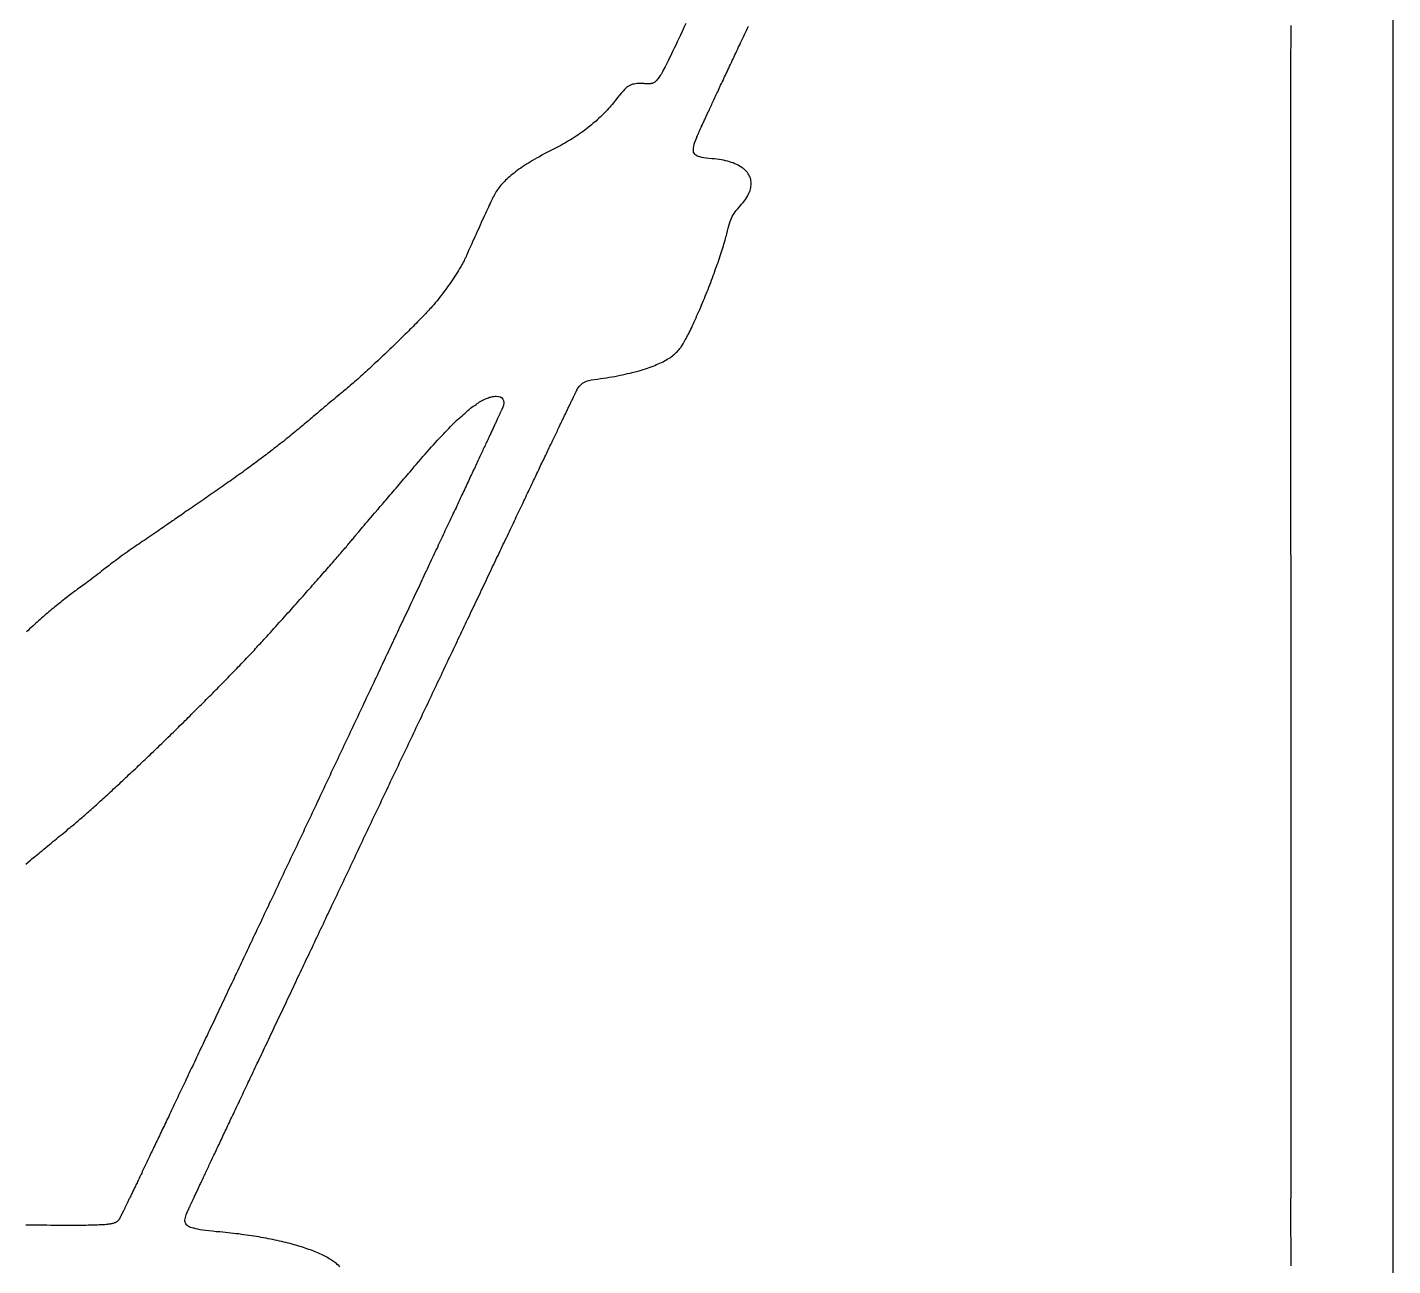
# Model space of a CAD drawing. Header units: millimetres. Extents: x 0 to 300, y 0 to 300.
# Drawn here: x 198.3 to 300, y 115.5 to 207.8 of the extents above; entities that cross this region are included whole.
import ezdxf

# ---------------------------------------------------------------- set-up
doc = ezdxf.new("R2010")
doc.units = ezdxf.units.MM
doc.layers.add('DIS_KONTUR', color=1, linetype='Continuous')
doc.layers.add('IC_DELIKLER', color=5, linetype='Continuous')

msp = doc.modelspace()

# ---------------------------------------------------------------- linework, layer by layer
at = {"layer": 'DIS_KONTUR'}
msp.add_lwpolyline([(0, 300), (300, 300), (300, 0), (0, 0)], close=True, dxfattribs=at)
at = {"layer": 'IC_DELIKLER'}
for points in [[(247.36, 208.06), (247.21, 207.76), (247.08, 207.47), (246.95, 207.2), (246.83, 206.93), (246.71, 206.69), (246.6, 206.45), (246.49, 206.23), (246.39, 206.02), (246.29, 205.81), (246.2, 205.63), (246.11, 205.45), (246.03, 205.28), (245.95, 205.12), (245.88, 204.97), (245.81, 204.83), (245.74, 204.7), (245.67, 204.58), (245.61, 204.47), (245.55, 204.37), (245.5, 204.27), (245.44, 204.19), (245.39, 204.11), (245.34, 204.03), (245.29, 203.97), (245.24, 203.91), (245.2, 203.85), (245.15, 203.8), (245.11, 203.76), (245.07, 203.72), (245.03, 203.69), (244.98, 203.66), (244.94, 203.64), (244.9, 203.62), (244.86, 203.6), (244.81, 203.59), (244.77, 203.58), (244.72, 203.57), (244.68, 203.57), (244.63, 203.56), (244.58, 203.56), (244.53, 203.56), (244.48, 203.56), (244.42, 203.57), (244.36, 203.57), (244.3, 203.57), (244.24, 203.58), (244.17, 203.58), (244.01, 203.58), (243.86, 203.58), (243.73, 203.58), (243.6, 203.57), (243.49, 203.55), (243.38, 203.53), (243.28, 203.5), (243.18, 203.45), (243.08, 203.4), (242.99, 203.33), (242.89, 203.24), (242.78, 203.14), (242.67, 203.02), (242.55, 202.89), (242.42, 202.73), (242.28, 202.56), (242.12, 202.36), (241.95, 202.14), (241.86, 202.03), (241.77, 201.93), (241.69, 201.82), (241.59, 201.72), (241.5, 201.61), (241.4, 201.51), (241.3, 201.41), (241.2, 201.3), (241.1, 201.2), (240.99, 201.1), (240.88, 201), (240.77, 200.9), (240.66, 200.79), (240.55, 200.7), (240.43, 200.6), (240.31, 200.5), (240.19, 200.4), (240.07, 200.31), (239.95, 200.21), (239.82, 200.12), (239.69, 200.02), (239.57, 199.93), (239.43, 199.84), (239.3, 199.75), (239.17, 199.66), (239.03, 199.57), (238.89, 199.48), (238.76, 199.4), (238.62, 199.31), (238.47, 199.23), (238.33, 199.14), (238.19, 199.06), (238.04, 198.98), (237.89, 198.9), (237.75, 198.83), (237.6, 198.75), (237.39, 198.65), (237.19, 198.54), (236.99, 198.44), (236.8, 198.34), (236.62, 198.24), (236.44, 198.14), (236.27, 198.05), (236.1, 197.95), (235.93, 197.85), (235.77, 197.76), (235.62, 197.66), (235.47, 197.57), (235.32, 197.48), (235.18, 197.38), (235.05, 197.29), (234.92, 197.2), (234.79, 197.11), (234.67, 197.02), (234.55, 196.92), (234.43, 196.83), (234.32, 196.74), (234.22, 196.65), (234.11, 196.56), (234.02, 196.47), (233.92, 196.38), (233.83, 196.29), (233.74, 196.2), (233.66, 196.11), (233.58, 196.01), (233.5, 195.92), (233.43, 195.83), (233.36, 195.74), (233.29, 195.64), (233.23, 195.55), (233.17, 195.45), (233.11, 195.36), (233.06, 195.26), (233.01, 195.16), (232.96, 195.06), (232.92, 194.98), (232.87, 194.88), (232.82, 194.77), (232.77, 194.65), (232.7, 194.52), (232.64, 194.38), (232.57, 194.24), (232.5, 194.08), (232.43, 193.92), (232.35, 193.75), (232.27, 193.58), (232.19, 193.41), (232.11, 193.23), (232.03, 193.05), (231.95, 192.87), (231.87, 192.69), (231.78, 192.51), (231.7, 192.33), (231.62, 192.16), (231.55, 191.99), (231.47, 191.82), (231.4, 191.66), (231.33, 191.5), (231.26, 191.35), (231.19, 191.21), (231.14, 191.07), (231.08, 190.95), (231.03, 190.84), (230.98, 190.73), (230.95, 190.64), (230.91, 190.57), (230.87, 190.48), (230.83, 190.38), (230.77, 190.28), (230.71, 190.17), (230.65, 190.05), (230.58, 189.93), (230.5, 189.8), (230.42, 189.67), (230.34, 189.53), (230.25, 189.39), (230.15, 189.25), (230.06, 189.11), (229.96, 188.96), (229.86, 188.81), (229.76, 188.66), (229.65, 188.51), (229.54, 188.37), (229.44, 188.22), (229.33, 188.07), (229.22, 187.93), (229.11, 187.78), (229, 187.64), (228.9, 187.51), (228.79, 187.38), (228.69, 187.25), (228.63, 187.18), (228.57, 187.11), (228.5, 187.04), (228.44, 186.96), (228.37, 186.88), (228.29, 186.8), (228.21, 186.71), (228.13, 186.63), (228.04, 186.53), (227.95, 186.44), (227.86, 186.34), (227.77, 186.24), (227.67, 186.14), (227.57, 186.04), (227.47, 185.93), (227.36, 185.83), (227.26, 185.72), (227.15, 185.61), (227.03, 185.49), (226.92, 185.38), (226.8, 185.26), (226.69, 185.15), (226.57, 185.03), (226.45, 184.91), (226.32, 184.79), (226.2, 184.67), (226.08, 184.55), (225.95, 184.42), (225.82, 184.3), (225.7, 184.18), (225.57, 184.05), (225.44, 183.93), (225.31, 183.8), (225.18, 183.68), (225.05, 183.56), (224.92, 183.43), (224.79, 183.31), (224.66, 183.19), (224.53, 183.06), (224.4, 182.94), (224.27, 182.82), (224.14, 182.7), (224.01, 182.58), (223.89, 182.47), (223.76, 182.35), (223.63, 182.24), (223.51, 182.12), (223.39, 182.01), (223.27, 181.9), (223.14, 181.79), (223.03, 181.69), (222.91, 181.58), (222.79, 181.48), (222.68, 181.38), (222.57, 181.28), (222.46, 181.19), (222.35, 181.09), (222.25, 181), (222.15, 180.92), (222.05, 180.83), (221.95, 180.75), (221.86, 180.67), (221.77, 180.6), (221.65, 180.5), (221.52, 180.4), (221.39, 180.29), (221.25, 180.18), (221.12, 180.06), (220.98, 179.95), (220.84, 179.83), (220.69, 179.71), (220.56, 179.59), (220.42, 179.48), (220.28, 179.37), (220.15, 179.26), (220.03, 179.15), (219.91, 179.05), (219.79, 178.95), (219.69, 178.86), (219.59, 178.78), (219.48, 178.68), (219.37, 178.59), (219.26, 178.5), (219.15, 178.4), (219.04, 178.31), (218.93, 178.22), (218.82, 178.13), (218.71, 178.04), (218.6, 177.94), (218.49, 177.85), (218.38, 177.76), (218.27, 177.67), (218.16, 177.58), (218.05, 177.49), (217.93, 177.4), (217.82, 177.3), (217.71, 177.21), (217.59, 177.12), (217.48, 177.03), (217.37, 176.94), (217.25, 176.85), (217.14, 176.76), (217.02, 176.67), (216.91, 176.58), (216.79, 176.49), (216.67, 176.4), (216.56, 176.31), (216.44, 176.22), (216.32, 176.12), (216.2, 176.03), (216.08, 175.94), (215.96, 175.85), (215.84, 175.76), (215.72, 175.67), (215.6, 175.58), (215.47, 175.48), (215.35, 175.39), (215.23, 175.3), (215.1, 175.21), (214.97, 175.12), (214.85, 175.02), (214.72, 174.93), (214.59, 174.84), (214.46, 174.74), (214.34, 174.65), (214.2, 174.55), (214.07, 174.46), (213.94, 174.37), (213.81, 174.27), (213.68, 174.17), (213.54, 174.08), (213.41, 173.98), (213.27, 173.89), (213.13, 173.79), (212.99, 173.69), (212.85, 173.6), (212.71, 173.5), (212.57, 173.4), (212.43, 173.3), (212.29, 173.2), (212.14, 173.1), (212, 173), (211.85, 172.9), (211.72, 172.81), (211.58, 172.71), (211.44, 172.62), (211.29, 172.52), (211.15, 172.42), (211, 172.32), (210.86, 172.22), (210.71, 172.12), (210.57, 172.02), (210.42, 171.92), (210.28, 171.82), (210.14, 171.73), (210.01, 171.63), (209.88, 171.54), (209.75, 171.45), (209.63, 171.37), (209.51, 171.29), (209.4, 171.21), (209.29, 171.14), (209.2, 171.07), (209.11, 171.01), (209.01, 170.94), (208.91, 170.87), (208.8, 170.79), (208.68, 170.71), (208.55, 170.62), (208.42, 170.53), (208.29, 170.44), (208.15, 170.34), (208.01, 170.25), (207.86, 170.15), (207.72, 170.05), (207.57, 169.95), (207.43, 169.85), (207.28, 169.75), (207.14, 169.66), (207, 169.56), (206.86, 169.47), (206.73, 169.38), (206.6, 169.29), (206.46, 169.2), (206.32, 169.1), (206.18, 169), (206.04, 168.9), (205.89, 168.8), (205.74, 168.69), (205.59, 168.59), (205.44, 168.48), (205.3, 168.38), (205.15, 168.27), (205.01, 168.17), (204.88, 168.07), (204.75, 167.97), (204.62, 167.88), (204.5, 167.79), (204.39, 167.7), (204.29, 167.62), (204.2, 167.55), (204.08, 167.46), (203.96, 167.36), (203.83, 167.26), (203.69, 167.15), (203.55, 167.04), (203.41, 166.93), (203.26, 166.82), (203.12, 166.72), (202.98, 166.61), (202.84, 166.51), (202.71, 166.41), (202.58, 166.31), (202.46, 166.23), (202.35, 166.15), (202.25, 166.07), (202.14, 166), (202.04, 165.92), (201.93, 165.84), (201.83, 165.77), (201.72, 165.69), (201.62, 165.61), (201.51, 165.53), (201.41, 165.45), (201.3, 165.37), (201.2, 165.29), (201.09, 165.21), (200.98, 165.12), (200.88, 165.04), (200.77, 164.95), (200.66, 164.87), (200.56, 164.78), (200.45, 164.69), (200.34, 164.61), (200.24, 164.52), (200.13, 164.43), (200.02, 164.34), (199.91, 164.25), (199.8, 164.15), (199.69, 164.06), (199.58, 163.97), (199.48, 163.87), (199.36, 163.77), (199.25, 163.68), (199.14, 163.58), (199.03, 163.48), (198.92, 163.38), (198.81, 163.28), (198.7, 163.18), (198.58, 163.07), (198.47, 162.97), (198.36, 162.86), (198.24, 162.76)], [(221.58, 115.47), (221.49, 115.56), (221.39, 115.64), (221.33, 115.7), (221.26, 115.75), (221.18, 115.81), (221.11, 115.86), (221.03, 115.91), (220.95, 115.97), (220.87, 116.02), (220.78, 116.07), (220.69, 116.13), (220.6, 116.18), (220.5, 116.23), (220.4, 116.28), (220.3, 116.33), (220.2, 116.38), (220.09, 116.43), (219.98, 116.48), (219.87, 116.53), (219.75, 116.58), (219.63, 116.62), (219.51, 116.67), (219.39, 116.72), (219.26, 116.76), (219.13, 116.81), (219, 116.85), (218.87, 116.9), (218.73, 116.94), (218.6, 116.98), (218.46, 117.03), (218.31, 117.07), (218.17, 117.11), (218.02, 117.15), (217.87, 117.19), (217.72, 117.23), (217.56, 117.27), (217.41, 117.31), (217.25, 117.35), (217.09, 117.38), (216.92, 117.42), (216.76, 117.46), (216.59, 117.49), (216.42, 117.52), (216.25, 117.56), (216.08, 117.59), (215.9, 117.62), (215.72, 117.65), (215.54, 117.69), (215.36, 117.72), (215.18, 117.75), (215, 117.77), (214.81, 117.8), (214.62, 117.83), (214.43, 117.85), (214.24, 117.88), (214.05, 117.91), (213.85, 117.93), (213.65, 117.95), (213.46, 117.97), (213.26, 118), (213.06, 118.02), (212.85, 118.04), (212.65, 118.06), (212.36, 118.08), (212.08, 118.11), (211.83, 118.14), (211.6, 118.17), (211.38, 118.19), (211.18, 118.22), (211.01, 118.26), (210.85, 118.29), (210.7, 118.33), (210.57, 118.36), (210.46, 118.4), (210.36, 118.45), (210.28, 118.5), (210.21, 118.55), (210.15, 118.6), (210.11, 118.66), (210.07, 118.73), (210.05, 118.8), (210.04, 118.87), (210.04, 118.95), (210.05, 119.04), (210.07, 119.13), (210.1, 119.23), (210.14, 119.34), (210.18, 119.46), (210.18, 119.46), (210.18, 119.47), (210.19, 119.48), (210.19, 119.49), (210.2, 119.5), (210.21, 119.52), (210.21, 119.54), (210.22, 119.55), (210.23, 119.57), (210.24, 119.6), (210.25, 119.62), (210.26, 119.64), (210.27, 119.67), (210.29, 119.7), (210.3, 119.73), (210.32, 119.76), (210.33, 119.79), (210.35, 119.83), (210.36, 119.87), (210.38, 119.9), (210.4, 119.94), (210.42, 119.98), (210.44, 120.03), (210.46, 120.07), (210.48, 120.12), (210.5, 120.17), (210.53, 120.21), (210.55, 120.27), (210.57, 120.32), (210.6, 120.37), (210.62, 120.43), (210.65, 120.48), (210.68, 120.54), (210.71, 120.6), (210.74, 120.66), (210.76, 120.72), (210.79, 120.79), (210.83, 120.85), (210.86, 120.92), (210.89, 120.99), (210.92, 121.06), (210.95, 121.13), (210.99, 121.2), (211.02, 121.28), (211.06, 121.35), (211.1, 121.43), (211.13, 121.51), (211.17, 121.59), (211.21, 121.67), (211.25, 121.75), (211.29, 121.84), (211.33, 121.92), (211.37, 122.01), (211.41, 122.1), (211.45, 122.18), (211.49, 122.28), (211.54, 122.37), (211.58, 122.46), (211.62, 122.55), (211.67, 122.65), (211.71, 122.75), (211.76, 122.85), (211.81, 122.95), (211.85, 123.05), (211.9, 123.15), (211.95, 123.25), (212, 123.36), (212.05, 123.46), (212.1, 123.57), (212.15, 123.68), (212.2, 123.79), (212.26, 123.9), (212.31, 124.01), (212.36, 124.12), (212.42, 124.24), (212.47, 124.35), (212.52, 124.47), (212.58, 124.58), (212.64, 124.7), (212.69, 124.82), (212.75, 124.94), (212.81, 125.07), (212.87, 125.19), (212.92, 125.31), (212.98, 125.44), (213.04, 125.57), (213.1, 125.69), (213.16, 125.82), (213.22, 125.95), (213.29, 126.08), (213.35, 126.22), (213.41, 126.35), (213.47, 126.48), (213.54, 126.62), (213.6, 126.75), (213.67, 126.89), (213.73, 127.03), (213.8, 127.17), (213.86, 127.31), (213.93, 127.45), (214, 127.59), (214.07, 127.73), (214.13, 127.88), (214.2, 128.02), (214.27, 128.17), (214.34, 128.31), (214.41, 128.46), (214.48, 128.61), (214.55, 128.76), (214.62, 128.91), (214.69, 129.06), (214.76, 129.21), (214.84, 129.37), (214.91, 129.52), (214.98, 129.67), (215.06, 129.83), (215.13, 129.99), (215.2, 130.14), (215.28, 130.3), (215.35, 130.46), (215.43, 130.62), (215.51, 130.78), (215.58, 130.94), (215.66, 131.1), (215.74, 131.27), (215.81, 131.43), (215.89, 131.6), (215.97, 131.76), (216.05, 131.93), (216.13, 132.09), (216.21, 132.26), (216.28, 132.43), (216.36, 132.6), (216.44, 132.77), (216.53, 132.94), (216.61, 133.11), (216.69, 133.28), (216.77, 133.45), (216.85, 133.63), (216.93, 133.8), (217.02, 133.97), (217.1, 134.15), (217.18, 134.32), (217.27, 134.5), (217.35, 134.68), (217.43, 134.86), (217.52, 135.03), (217.6, 135.21), (217.69, 135.39), (217.77, 135.57), (217.86, 135.75), (217.94, 135.93), (218.03, 136.12), (218.12, 136.3), (218.2, 136.48), (218.29, 136.66), (218.38, 136.85), (218.46, 137.03), (218.55, 137.22), (218.64, 137.4), (218.73, 137.59), (218.81, 137.77), (218.9, 137.96), (218.99, 138.15), (219.08, 138.34), (219.17, 138.53), (219.26, 138.71), (219.35, 138.9), (219.44, 139.09), (219.53, 139.28), (219.62, 139.47), (219.71, 139.67), (219.8, 139.86), (219.89, 140.05), (219.98, 140.24), (220.07, 140.43), (220.16, 140.63), (220.26, 140.82), (220.35, 141.01), (220.44, 141.21), (220.53, 141.4), (220.62, 141.6), (220.72, 141.79), (220.81, 141.99), (220.9, 142.18), (220.99, 142.38), (221.09, 142.58), (221.18, 142.77), (221.27, 142.97), (221.37, 143.17), (221.46, 143.36), (221.55, 143.56), (221.65, 143.76), (221.74, 143.96), (221.84, 144.16), (221.93, 144.36), (222.03, 144.55), (222.12, 144.75), (222.21, 144.95), (222.31, 145.15), (222.4, 145.35), (222.5, 145.55), (222.59, 145.75), (222.69, 145.95), (222.78, 146.15), (222.88, 146.35), (222.97, 146.55), (223.07, 146.76), (223.16, 146.96), (223.26, 147.16), (223.35, 147.36), (223.45, 147.56), (223.55, 147.76), (223.64, 147.96), (223.74, 148.17), (223.83, 148.37), (223.93, 148.57), (224.02, 148.77), (224.12, 148.97), (224.21, 149.18), (224.31, 149.38), (224.41, 149.58), (224.5, 149.78), (224.6, 149.98), (224.69, 150.19), (224.79, 150.39), (224.89, 150.59), (224.98, 150.79), (225.08, 150.99), (225.17, 151.2), (225.27, 151.4), (225.36, 151.6), (225.46, 151.8), (225.56, 152), (225.65, 152.21), (225.75, 152.41), (225.84, 152.61), (225.94, 152.81), (226.03, 153.01), (226.13, 153.21), (226.22, 153.41), (226.32, 153.62), (226.42, 153.82), (226.51, 154.02), (226.61, 154.22), (226.7, 154.42), (226.8, 154.62), (226.89, 154.82), (226.99, 155.02), (227.08, 155.22), (227.18, 155.42), (227.27, 155.62), (227.36, 155.82), (227.46, 156.02), (227.55, 156.22), (227.65, 156.41), (227.74, 156.61), (227.84, 156.81), (227.93, 157.01), (228.02, 157.21), (228.12, 157.4), (228.21, 157.6), (228.3, 157.8), (228.4, 157.99), (228.49, 158.19), (228.58, 158.38), (228.67, 158.58), (228.77, 158.78), (228.86, 158.97), (228.95, 159.16), (229.04, 159.36), (229.14, 159.55), (229.23, 159.75), (229.32, 159.94), (229.41, 160.13), (229.5, 160.32), (229.59, 160.52), (229.68, 160.71), (229.77, 160.9), (229.87, 161.09), (229.96, 161.28), (230.05, 161.47), (230.14, 161.66), (230.23, 161.85), (230.31, 162.03), (230.4, 162.22), (230.49, 162.41), (230.58, 162.6), (230.67, 162.78), (230.76, 162.97), (230.85, 163.15), (230.93, 163.34), (231.02, 163.52), (231.11, 163.71), (231.2, 163.89), (231.28, 164.07), (231.37, 164.26), (231.46, 164.44), (231.54, 164.62), (231.63, 164.8), (231.71, 164.98), (231.8, 165.16), (231.88, 165.34), (231.97, 165.52), (232.05, 165.69), (232.14, 165.87), (232.22, 166.05), (232.3, 166.22), (232.39, 166.4), (232.47, 166.57), (232.55, 166.75), (232.63, 166.92), (232.72, 167.09), (232.8, 167.26), (232.88, 167.43), (232.96, 167.61), (233.04, 167.77), (233.12, 167.94), (233.2, 168.11), (233.28, 168.28), (233.36, 168.45), (233.44, 168.61), (233.52, 168.78), (233.6, 168.94), (233.67, 169.11), (233.75, 169.27), (233.83, 169.43), (233.9, 169.59), (233.98, 169.75), (234.06, 169.91), (234.13, 170.07), (234.21, 170.23), (234.28, 170.39), (234.36, 170.54), (234.43, 170.7), (234.5, 170.85), (234.58, 171.01), (234.65, 171.16), (234.72, 171.31), (234.79, 171.46), (234.87, 171.61), (234.94, 171.76), (235.01, 171.91), (235.08, 172.06), (235.15, 172.21), (235.22, 172.35), (235.29, 172.5), (235.35, 172.64), (235.42, 172.78), (235.49, 172.92), (235.56, 173.07), (235.62, 173.21), (235.69, 173.34), (235.75, 173.48), (235.82, 173.62), (235.88, 173.76), (235.95, 173.89), (236.01, 174.02), (236.08, 174.16), (236.14, 174.29), (236.2, 174.42), (236.26, 174.55), (236.32, 174.68), (236.39, 174.81), (236.45, 174.93), (236.51, 175.06), (236.56, 175.18), (236.62, 175.31), (236.68, 175.43), (236.74, 175.55), (236.8, 175.67), (236.85, 175.79), (236.91, 175.91), (236.96, 176.02), (237.02, 176.14), (237.07, 176.25), (237.13, 176.36), (237.18, 176.48), (237.23, 176.59), (237.29, 176.7), (237.34, 176.8), (237.39, 176.91), (237.44, 177.02), (237.49, 177.12), (237.54, 177.23), (237.59, 177.33), (237.64, 177.43), (237.68, 177.53), (237.73, 177.63), (237.78, 177.72), (237.82, 177.82), (237.87, 177.91), (237.91, 178.01), (237.96, 178.1), (238, 178.19), (238.04, 178.28), (238.08, 178.37), (238.12, 178.45), (238.17, 178.54), (238.21, 178.62), (238.24, 178.7), (238.28, 178.79), (238.32, 178.86), (238.36, 178.94), (238.4, 179.02), (238.43, 179.1), (238.47, 179.17), (238.5, 179.24), (238.54, 179.31), (238.57, 179.38), (238.6, 179.45), (238.64, 179.52), (238.67, 179.59), (238.7, 179.65), (238.73, 179.71), (238.76, 179.77), (238.79, 179.83), (238.81, 179.89), (238.84, 179.95), (238.87, 180), (238.89, 180.06), (238.92, 180.11), (238.94, 180.16), (238.97, 180.21), (238.99, 180.26), (239.01, 180.3), (239.03, 180.35), (239.05, 180.39), (239.07, 180.43), (239.09, 180.47), (239.11, 180.51), (239.13, 180.54), (239.15, 180.58), (239.16, 180.61), (239.18, 180.64), (239.19, 180.67), (239.21, 180.7), (239.22, 180.73), (239.23, 180.75), (239.24, 180.78), (239.25, 180.8), (239.26, 180.82), (239.27, 180.84), (239.28, 180.85), (239.29, 180.87), (239.3, 180.88), (239.3, 180.89), (239.31, 180.9), (239.31, 180.91), (239.32, 180.92), (239.32, 180.92), (239.32, 180.93), (239.42, 181.05), (239.53, 181.16), (239.66, 181.26), (239.8, 181.34), (239.96, 181.41), (240.13, 181.47), (240.33, 181.51), (240.55, 181.55), (240.78, 181.58), (241, 181.61), (241.22, 181.64), (241.43, 181.68), (241.64, 181.71), (241.85, 181.75), (242.05, 181.78), (242.25, 181.82), (242.45, 181.86), (242.64, 181.9), (242.83, 181.94), (243.01, 181.98), (243.19, 182.02), (243.36, 182.06), (243.54, 182.11), (243.7, 182.15), (243.87, 182.2), (244.03, 182.24), (244.18, 182.29), (244.34, 182.34), (244.49, 182.39), (244.63, 182.44), (244.77, 182.49), (244.91, 182.54), (245.04, 182.59), (245.17, 182.65), (245.3, 182.7), (245.42, 182.76), (245.54, 182.82), (245.65, 182.87), (245.76, 182.93), (245.87, 182.99), (245.97, 183.05), (246.07, 183.11), (246.17, 183.17), (246.26, 183.24), (246.35, 183.3), (246.43, 183.37), (246.51, 183.43), (246.59, 183.5), (246.66, 183.57), (246.73, 183.64), (246.79, 183.71), (246.86, 183.78), (246.91, 183.85), (246.97, 183.92), (247.01, 183.99), (247.06, 184.06), (247.11, 184.13), (247.16, 184.21), (247.21, 184.3), (247.26, 184.39), (247.31, 184.49), (247.37, 184.59), (247.43, 184.7), (247.48, 184.81), (247.54, 184.93), (247.6, 185.05), (247.66, 185.17), (247.73, 185.3), (247.79, 185.43), (247.85, 185.57), (247.92, 185.71), (247.98, 185.85), (248.05, 186), (248.12, 186.14), (248.18, 186.3), (248.25, 186.45), (248.32, 186.61), (248.39, 186.76), (248.46, 186.92), (248.52, 187.09), (248.59, 187.25), (248.66, 187.42), (248.73, 187.58), (248.8, 187.75), (248.87, 187.92), (248.93, 188.09), (249, 188.26), (249.07, 188.43), (249.13, 188.6), (249.2, 188.77), (249.26, 188.94), (249.33, 189.11), (249.39, 189.28), (249.45, 189.45), (249.51, 189.61), (249.57, 189.78), (249.63, 189.95), (249.69, 190.11), (249.75, 190.27), (249.8, 190.43), (249.86, 190.59), (249.91, 190.75), (249.96, 190.9), (250.01, 191.05), (250.06, 191.2), (250.1, 191.35), (250.15, 191.49), (250.19, 191.63), (250.23, 191.77), (250.27, 191.91), (250.3, 192.03), (250.34, 192.16), (250.37, 192.28), (250.4, 192.4), (250.45, 192.62), (250.5, 192.82), (250.55, 193), (250.6, 193.16), (250.65, 193.31), (250.7, 193.44), (250.76, 193.57), (250.81, 193.69), (250.88, 193.8), (250.94, 193.91), (251.02, 194.02), (251.11, 194.13), (251.2, 194.24), (251.31, 194.37), (251.43, 194.5), (251.53, 194.62), (251.63, 194.73), (251.72, 194.85), (251.8, 194.96), (251.87, 195.08), (251.94, 195.19), (252, 195.3), (252.05, 195.41), (252.09, 195.52), (252.13, 195.63), (252.16, 195.73), (252.19, 195.84), (252.2, 195.94), (252.21, 196.04), (252.22, 196.14), (252.21, 196.24), (252.2, 196.33), (252.18, 196.43), (252.16, 196.52), (252.13, 196.61), (252.09, 196.7), (252.04, 196.78), (251.99, 196.87), (251.94, 196.95), (251.87, 197.03), (251.8, 197.1), (251.72, 197.18), (251.64, 197.25), (251.55, 197.32), (251.45, 197.38), (251.35, 197.44), (251.24, 197.5), (251.13, 197.56), (251.01, 197.61), (250.88, 197.67), (250.75, 197.71), (250.61, 197.76), (250.47, 197.8), (250.31, 197.84), (250.16, 197.87), (250, 197.9), (249.83, 197.93), (249.65, 197.95), (249.47, 197.98), (249.29, 197.99), (249.07, 198.01), (248.87, 198.03), (248.69, 198.06), (248.53, 198.09), (248.39, 198.12), (248.27, 198.16), (248.17, 198.21), (248.09, 198.26), (248.02, 198.32), (247.97, 198.4), (247.93, 198.48), (247.92, 198.57), (247.91, 198.67), (247.92, 198.79), (247.94, 198.92), (247.98, 199.06), (248.03, 199.22), (248.09, 199.39), (248.16, 199.58), (248.17, 199.6), (248.18, 199.62), (248.18, 199.64), (248.19, 199.66), (248.21, 199.69), (248.22, 199.72), (248.23, 199.75), (248.25, 199.78), (248.26, 199.82), (248.28, 199.85), (248.29, 199.89), (248.31, 199.93), (248.33, 199.98), (248.35, 200.02), (248.37, 200.07), (248.4, 200.12), (248.42, 200.17), (248.45, 200.23), (248.47, 200.28), (248.5, 200.34), (248.53, 200.4), (248.55, 200.47), (248.58, 200.53), (248.61, 200.6), (248.65, 200.67), (248.68, 200.74), (248.71, 200.81), (248.75, 200.88), (248.78, 200.96), (248.82, 201.04), (248.86, 201.12), (248.89, 201.2), (248.93, 201.28), (248.97, 201.37), (249.01, 201.46), (249.05, 201.55), (249.1, 201.64), (249.14, 201.73), (249.18, 201.83), (249.23, 201.92), (249.28, 202.02), (249.32, 202.12), (249.37, 202.22), (249.42, 202.33), (249.47, 202.43), (249.52, 202.54), (249.57, 202.65), (249.62, 202.76), (249.67, 202.87), (249.72, 202.98), (249.78, 203.1), (249.83, 203.22), (249.89, 203.34), (249.94, 203.46), (250, 203.58), (250.06, 203.7), (250.12, 203.82), (250.18, 203.95), (250.24, 204.08), (250.3, 204.21), (250.36, 204.34), (250.42, 204.47), (250.48, 204.6), (250.55, 204.74), (250.61, 204.87), (250.67, 205.01), (250.74, 205.15), (250.81, 205.29), (250.87, 205.43), (250.94, 205.57), (251.01, 205.72), (251.08, 205.86), (251.14, 206.01), (251.21, 206.16), (251.28, 206.31), (251.36, 206.46), (251.43, 206.61), (251.5, 206.76), (251.57, 206.92), (251.64, 207.07), (251.72, 207.23), (251.79, 207.38), (251.87, 207.54), (251.94, 207.7), (252.02, 207.86)], [(292.41, 207.91), (292.41, 207.74), (292.41, 207.58), (292.41, 207.42), (292.41, 207.25), (292.41, 207.09), (292.41, 206.93), (292.41, 206.76), (292.41, 206.6), (292.41, 206.44), (292.41, 206.27), (292.4, 206.11), (292.4, 205.94), (292.4, 205.78), (292.4, 205.61), (292.4, 205.45), (292.4, 205.28), (292.4, 205.12), (292.4, 204.95), (292.4, 204.79), (292.4, 204.63), (292.4, 204.46), (292.4, 204.3), (292.4, 204.13), (292.4, 203.97), (292.4, 203.81), (292.4, 203.64), (292.4, 203.48), (292.4, 203.32), (292.4, 203.15), (292.4, 202.99), (292.4, 202.83), (292.4, 202.67), (292.4, 202.5), (292.39, 202.34), (292.39, 202.18), (292.39, 202.02), (292.39, 201.86), (292.39, 201.7), (292.39, 201.54), (292.39, 201.38), (292.39, 201.22), (292.39, 201.07), (292.39, 200.91), (292.39, 200.75), (292.39, 200.6), (292.39, 200.44), (292.39, 200.29), (292.39, 200.13), (292.39, 199.98), (292.39, 199.83), (292.39, 199.67), (292.39, 199.52), (292.39, 199.37), (292.39, 199.22), (292.39, 199.07), (292.39, 198.92), (292.39, 198.77), (292.39, 198.63), (292.39, 198.48), (292.39, 198.34), (292.39, 198.19), (292.39, 198.05), (292.39, 197.9), (292.39, 197.76), (292.39, 197.62), (292.39, 197.48), (292.39, 197.34), (292.39, 197.2), (292.39, 197.07), (292.39, 196.93), (292.39, 196.8), (292.39, 196.66), (292.39, 196.53), (292.39, 196.4), (292.39, 196.15), (292.39, 195.91), (292.39, 195.66), (292.39, 195.41), (292.39, 195.17), (292.39, 194.92), (292.39, 194.67), (292.39, 194.43), (292.39, 194.18), (292.39, 193.94), (292.39, 193.69), (292.39, 193.45), (292.39, 193.2), (292.39, 192.96), (292.39, 192.72), (292.39, 192.47), (292.39, 192.23), (292.39, 191.98), (292.39, 191.74), (292.39, 191.5), (292.39, 191.26), (292.39, 191.01), (292.39, 190.77), (292.39, 190.53), (292.39, 190.29), (292.39, 190.05), (292.39, 189.81), (292.39, 189.56), (292.39, 189.32), (292.39, 189.08), (292.39, 188.84), (292.39, 188.6), (292.39, 188.36), (292.39, 188.12), (292.39, 187.89), (292.39, 187.65), (292.4, 187.41), (292.4, 187.17), (292.4, 186.93), (292.4, 186.69), (292.4, 186.46), (292.4, 186.22), (292.4, 185.98), (292.4, 185.74), (292.4, 185.51), (292.4, 185.27), (292.4, 185.04), (292.4, 184.8), (292.4, 184.56), (292.4, 184.33), (292.4, 184.09), (292.4, 183.86), (292.4, 183.62), (292.4, 183.39), (292.4, 183.16), (292.4, 182.92), (292.4, 182.69), (292.4, 182.46), (292.4, 182.22), (292.4, 181.99), (292.4, 181.76), (292.4, 181.53), (292.4, 181.3), (292.4, 181.06), (292.4, 180.83), (292.4, 180.6), (292.4, 180.37), (292.4, 180.14), (292.4, 179.91), (292.4, 179.68), (292.4, 179.45), (292.4, 179.22), (292.4, 178.99), (292.4, 178.77), (292.4, 178.54), (292.4, 178.31), (292.4, 178.08), (292.4, 177.85), (292.4, 177.63), (292.4, 177.4), (292.4, 177.17), (292.4, 176.95), (292.4, 176.72), (292.4, 176.5), (292.4, 176.27), (292.4, 176.05), (292.4, 175.82), (292.4, 175.6), (292.4, 175.37), (292.4, 175.15), (292.4, 174.93), (292.4, 174.7), (292.4, 174.48), (292.4, 174.26), (292.4, 174.04), (292.4, 173.81), (292.4, 173.59), (292.4, 173.37), (292.4, 173.15), (292.4, 172.93), (292.4, 172.71), (292.4, 172.49), (292.4, 172.27), (292.4, 172.05), (292.4, 171.83), (292.4, 171.61), (292.4, 171.39), (292.4, 171.18), (292.4, 170.96), (292.4, 170.74), (292.4, 170.52), (292.4, 170.31), (292.4, 170.09), (292.4, 169.87), (292.4, 169.66), (292.4, 169.44), (292.4, 169.23), (292.4, 169.01), (292.4, 168.8), (292.4, 168.58), (292.41, 168.37), (292.41, 168.16), (292.41, 167.94), (292.41, 167.73), (292.41, 167.52), (292.41, 167.31), (292.41, 167.1), (292.41, 166.88), (292.41, 166.67), (292.41, 166.46), (292.41, 166.25), (292.41, 166.04), (292.41, 165.83), (292.41, 165.62), (292.41, 165.41), (292.41, 165.21), (292.41, 165), (292.41, 164.79), (292.41, 164.58), (292.41, 164.37), (292.41, 164.17), (292.41, 163.96), (292.41, 163.75), (292.41, 163.55), (292.41, 163.34), (292.41, 163.14), (292.41, 162.93), (292.41, 162.73), (292.41, 162.53), (292.41, 162.32), (292.41, 162.12), (292.41, 161.92), (292.41, 161.71), (292.41, 161.51), (292.41, 161.31), (292.41, 161.11), (292.41, 160.91), (292.41, 160.71), (292.41, 160.51), (292.41, 160.31), (292.41, 160.11), (292.41, 159.91), (292.41, 159.71), (292.41, 159.51), (292.41, 159.31), (292.41, 159.12), (292.41, 158.92), (292.41, 158.72), (292.41, 158.52), (292.41, 158.33), (292.41, 158.13), (292.41, 157.94), (292.41, 157.74), (292.41, 157.55), (292.41, 157.35), (292.41, 157.16), (292.41, 156.97), (292.41, 156.77), (292.41, 156.58), (292.41, 156.39), (292.41, 156.2), (292.41, 156.01), (292.41, 155.82), (292.41, 155.62), (292.41, 155.43), (292.41, 155.24), (292.41, 155.06), (292.41, 154.87), (292.41, 154.68), (292.41, 154.49), (292.41, 154.3), (292.41, 154.11), (292.41, 153.93), (292.41, 153.74), (292.41, 153.55), (292.41, 153.37), (292.41, 153.18), (292.41, 153), (292.41, 152.81), (292.41, 152.63), (292.41, 152.45), (292.41, 152.26), (292.41, 152.08), (292.41, 151.9), (292.41, 151.72), (292.41, 151.53), (292.41, 151.35), (292.41, 151.17), (292.41, 150.99), (292.41, 150.81), (292.41, 150.63), (292.41, 150.45), (292.41, 150.28), (292.41, 150.1), (292.41, 149.92), (292.41, 149.74), (292.41, 149.56), (292.41, 149.39), (292.41, 149.21), (292.41, 149.04), (292.41, 148.86), (292.41, 148.69), (292.41, 148.51), (292.41, 148.34), (292.41, 148.17), (292.41, 147.99), (292.41, 147.82), (292.41, 147.65), (292.41, 147.48), (292.41, 147.3), (292.41, 147.13), (292.41, 146.96), (292.41, 146.79), (292.41, 146.62), (292.41, 146.46), (292.41, 146.29), (292.41, 146.12), (292.41, 145.95), (292.41, 145.78), (292.41, 145.62), (292.41, 145.45), (292.41, 145.29), (292.41, 145.12), (292.41, 144.95), (292.41, 144.79), (292.41, 144.63), (292.41, 144.46), (292.41, 144.3), (292.41, 144.14), (292.41, 143.97), (292.41, 143.81), (292.41, 143.65), (292.41, 143.49), (292.41, 143.33), (292.41, 143.17), (292.41, 143.01), (292.41, 142.85), (292.41, 142.69), (292.41, 142.54), (292.41, 142.38), (292.41, 142.22), (292.41, 142.07), (292.41, 141.91), (292.41, 141.75), (292.41, 141.6), (292.41, 141.44), (292.41, 141.29), (292.41, 141.14), (292.41, 140.98), (292.41, 140.83), (292.41, 140.68), (292.41, 140.53), (292.41, 140.38), (292.41, 140.22), (292.41, 140.07), (292.41, 139.92), (292.41, 139.78), (292.41, 139.63), (292.41, 139.48), (292.41, 139.33), (292.41, 139.18), (292.41, 139.04), (292.41, 138.89), (292.41, 138.74), (292.41, 138.6), (292.41, 138.45), (292.41, 138.31), (292.41, 138.17), (292.41, 138.02), (292.41, 137.88), (292.41, 137.74), (292.41, 137.6), (292.41, 137.45), (292.41, 137.31), (292.41, 137.17), (292.41, 137.03), (292.41, 136.89), (292.41, 136.75), (292.41, 136.62), (292.41, 136.48), (292.41, 136.34), (292.41, 136.2), (292.41, 136.07), (292.41, 135.93), (292.41, 135.8), (292.41, 135.66), (292.41, 135.53), (292.41, 135.39), (292.41, 135.26), (292.41, 135.13), (292.41, 135), (292.41, 134.87), (292.41, 134.73), (292.41, 134.6), (292.41, 134.47), (292.41, 134.34), (292.41, 134.22), (292.41, 134.09), (292.41, 133.96), (292.41, 133.83), (292.41, 133.7), (292.41, 133.58), (292.41, 133.45), (292.41, 133.33), (292.41, 133.2), (292.41, 133.08), (292.41, 132.96), (292.41, 132.83), (292.41, 132.71), (292.41, 132.59), (292.41, 132.47), (292.41, 132.35), (292.41, 132.22), (292.41, 132.11), (292.41, 131.99), (292.41, 131.87), (292.41, 131.75), (292.41, 131.63), (292.41, 131.51), (292.41, 131.4), (292.41, 131.28), (292.41, 131.17), (292.41, 131.05), (292.41, 130.94), (292.41, 130.82), (292.41, 130.71), (292.41, 130.6), (292.41, 130.49), (292.41, 130.37), (292.41, 130.26), (292.41, 130.15), (292.41, 130.04), (292.41, 129.93), (292.41, 129.82), (292.41, 129.72), (292.41, 129.61), (292.41, 129.5), (292.41, 129.4), (292.41, 129.29), (292.41, 129.18), (292.41, 129.08), (292.41, 128.98), (292.41, 128.87), (292.41, 128.77), (292.41, 128.67), (292.41, 128.56), (292.41, 128.46), (292.41, 128.36), (292.41, 128.26), (292.41, 128.16), (292.41, 128.06), (292.41, 127.97), (292.41, 127.87), (292.41, 127.77), (292.41, 127.67), (292.41, 127.58), (292.41, 127.48), (292.41, 127.39), (292.41, 127.29), (292.41, 127.2), (292.41, 127.11), (292.41, 127.01), (292.41, 126.92), (292.41, 126.83), (292.41, 126.74), (292.41, 126.65), (292.41, 126.56), (292.41, 126.47), (292.41, 126.38), (292.41, 126.29), (292.41, 126.21), (292.41, 126.12), (292.41, 126.03), (292.41, 125.95), (292.41, 125.86), (292.41, 125.78), (292.41, 125.7), (292.41, 125.61), (292.41, 125.53), (292.41, 125.45), (292.41, 125.37), (292.41, 125.29), (292.41, 125.21), (292.41, 125.13), (292.41, 125.05), (292.41, 124.97), (292.41, 124.89), (292.41, 124.82), (292.41, 124.74), (292.41, 124.67), (292.41, 124.59), (292.41, 124.52), (292.41, 124.44), (292.41, 124.37), (292.41, 124.3), (292.41, 124.23), (292.41, 124.15), (292.41, 124.08), (292.41, 124.01), (292.41, 123.94), (292.41, 123.88), (292.41, 123.81), (292.41, 123.74), (292.41, 123.67), (292.41, 123.61), (292.41, 123.54), (292.41, 123.48), (292.41, 123.41), (292.41, 123.35), (292.41, 123.29), (292.41, 123.22), (292.41, 123.16), (292.41, 123.1), (292.41, 123.04), (292.41, 122.98), (292.41, 122.92), (292.41, 122.86), (292.41, 122.8), (292.41, 122.75), (292.41, 122.69), (292.41, 122.64), (292.41, 122.58), (292.41, 122.53), (292.41, 122.47), (292.41, 122.42), (292.41, 122.37), (292.41, 122.31), (292.41, 122.26), (292.41, 122.21), (292.41, 122.16), (292.41, 122.11), (292.41, 122.06), (292.41, 122.01), (292.41, 121.97), (292.41, 121.92), (292.41, 121.87), (292.41, 121.83), (292.41, 121.78), (292.41, 121.74), (292.41, 121.7), (292.41, 121.65), (292.41, 121.61), (292.41, 121.57), (292.41, 121.53), (292.41, 121.49), (292.41, 121.45), (292.41, 121.41), (292.41, 121.37), (292.41, 121.34), (292.41, 121.3), (292.41, 121.26), (292.41, 121.23), (292.41, 121.19), (292.41, 121.16), (292.41, 121.13), (292.41, 121.09), (292.41, 121.06), (292.41, 121.03), (292.41, 121), (292.41, 120.97), (292.41, 120.94), (292.41, 120.91), (292.41, 120.88), (292.41, 120.86), (292.41, 120.83), (292.41, 120.81), (292.41, 120.78), (292.41, 120.76), (292.41, 120.73), (292.41, 120.71), (292.41, 120.69), (292.41, 120.67), (292.41, 120.65), (292.41, 120.63), (292.41, 120.61), (292.41, 120.59), (292.41, 120.57), (292.4, 120.55), (292.4, 120.53), (292.4, 120.52), (292.4, 120.5), (292.4, 120.49), (292.4, 120.48), (292.4, 120.46), (292.4, 120.45), (292.4, 120.36), (292.4, 120.27), (292.4, 120.18), (292.4, 120.08), (292.4, 119.97), (292.4, 119.87), (292.4, 119.75), (292.4, 119.63), (292.4, 119.51), (292.4, 119.39), (292.4, 119.26), (292.4, 119.12), (292.4, 118.99), (292.4, 118.85), (292.4, 118.7), (292.4, 118.56), (292.4, 118.41), (292.4, 118.25), (292.4, 118.1), (292.4, 117.94), (292.4, 117.78), (292.41, 117.62), (292.41, 117.45), (292.41, 117.29), (292.41, 117.12), (292.41, 116.95), (292.41, 116.78), (292.41, 116.6), (292.41, 116.43), (292.41, 116.25), (292.42, 116.08), (292.42, 115.9), (292.42, 115.72), (292.42, 115.54)], [(198.18, 145.45), (198.36, 145.61), (198.56, 145.77), (198.64, 145.84), (198.74, 145.92), (198.84, 146), (198.95, 146.09), (199.06, 146.18), (199.17, 146.28), (199.29, 146.38), (199.42, 146.48), (199.54, 146.58), (199.67, 146.69), (199.8, 146.8), (199.94, 146.91), (200.07, 147.02), (200.2, 147.13), (200.34, 147.24), (200.47, 147.34), (200.6, 147.45), (200.73, 147.56), (200.86, 147.67), (200.99, 147.77), (201.11, 147.87), (201.23, 147.97), (201.35, 148.07), (201.42, 148.12), (201.5, 148.19), (201.57, 148.25), (201.65, 148.31), (201.73, 148.38), (201.81, 148.44), (201.89, 148.51), (201.97, 148.58), (202.05, 148.65), (202.14, 148.73), (202.22, 148.8), (202.31, 148.88), (202.4, 148.95), (202.49, 149.03), (202.58, 149.11), (202.67, 149.19), (202.76, 149.27), (202.86, 149.36), (202.95, 149.44), (203.05, 149.53), (203.15, 149.61), (203.25, 149.7), (203.35, 149.79), (203.45, 149.88), (203.55, 149.97), (203.65, 150.06), (203.75, 150.16), (203.86, 150.25), (203.96, 150.35), (204.07, 150.45), (204.18, 150.54), (204.29, 150.64), (204.39, 150.74), (204.5, 150.84), (204.61, 150.94), (204.73, 151.05), (204.84, 151.15), (204.95, 151.25), (205.06, 151.36), (205.18, 151.47), (205.29, 151.57), (205.41, 151.68), (205.52, 151.79), (205.64, 151.9), (205.76, 152.01), (205.87, 152.12), (205.99, 152.23), (206.11, 152.34), (206.23, 152.45), (206.35, 152.56), (206.47, 152.68), (206.59, 152.79), (206.71, 152.91), (206.83, 153.02), (206.95, 153.14), (207.07, 153.25), (207.2, 153.37), (207.32, 153.49), (207.44, 153.6), (207.56, 153.72), (207.69, 153.84), (207.81, 153.96), (207.94, 154.08), (208.06, 154.2), (208.18, 154.32), (208.31, 154.44), (208.43, 154.56), (208.56, 154.68), (208.68, 154.8), (208.8, 154.92), (208.93, 155.04), (209.05, 155.16), (209.18, 155.28), (209.3, 155.4), (209.43, 155.53), (209.55, 155.65), (209.67, 155.77), (209.8, 155.89), (209.92, 156.01), (210.05, 156.14), (210.17, 156.26), (210.29, 156.38), (210.42, 156.5), (210.54, 156.62), (210.66, 156.74), (210.78, 156.87), (210.91, 156.99), (211.03, 157.11), (211.15, 157.23), (211.27, 157.35), (211.39, 157.47), (211.51, 157.59), (211.63, 157.71), (211.75, 157.83), (211.87, 157.95), (211.99, 158.07), (212.11, 158.19), (212.22, 158.31), (212.34, 158.43), (212.46, 158.54), (212.57, 158.66), (212.69, 158.78), (212.8, 158.9), (212.92, 159.01), (213.03, 159.13), (213.14, 159.24), (213.25, 159.36), (213.36, 159.47), (213.47, 159.58), (213.58, 159.7), (213.69, 159.81), (213.8, 159.92), (213.91, 160.03), (214.01, 160.14), (214.12, 160.25), (214.22, 160.36), (214.32, 160.47), (214.43, 160.58), (214.53, 160.68), (214.63, 160.79), (214.73, 160.89), (214.83, 161), (214.92, 161.1), (215.02, 161.2), (215.11, 161.3), (215.21, 161.4), (215.3, 161.5), (215.39, 161.6), (215.48, 161.7), (215.57, 161.8), (215.66, 161.89), (215.75, 161.99), (215.83, 162.08), (215.92, 162.17), (216, 162.26), (216.13, 162.41), (216.27, 162.56), (216.4, 162.71), (216.53, 162.85), (216.67, 163), (216.8, 163.15), (216.93, 163.29), (217.06, 163.44), (217.19, 163.58), (217.32, 163.73), (217.45, 163.87), (217.58, 164.02), (217.71, 164.16), (217.84, 164.3), (217.97, 164.45), (218.09, 164.59), (218.22, 164.73), (218.34, 164.87), (218.47, 165.01), (218.59, 165.15), (218.71, 165.28), (218.84, 165.42), (218.96, 165.55), (219.08, 165.69), (219.19, 165.82), (219.31, 165.96), (219.43, 166.09), (219.54, 166.22), (219.66, 166.35), (219.77, 166.47), (219.88, 166.6), (219.99, 166.73), (220.1, 166.85), (220.21, 166.97), (220.32, 167.09), (220.42, 167.21), (220.53, 167.33), (220.63, 167.45), (220.73, 167.56), (220.83, 167.68), (220.93, 167.79), (221.02, 167.9), (221.12, 168.01), (221.21, 168.11), (221.3, 168.22), (221.39, 168.32), (221.48, 168.42), (221.56, 168.52), (221.65, 168.62), (221.73, 168.71), (221.81, 168.81), (221.89, 168.9), (221.96, 168.99), (222.04, 169.07), (222.11, 169.16), (222.18, 169.24), (222.25, 169.32), (222.32, 169.4), (222.38, 169.48), (222.44, 169.55), (222.5, 169.62), (222.56, 169.69), (222.61, 169.75), (222.66, 169.82), (222.71, 169.88), (222.76, 169.94), (222.81, 169.99), (222.85, 170.05), (222.91, 170.12), (222.98, 170.21), (223.07, 170.31), (223.16, 170.42), (223.27, 170.55), (223.38, 170.68), (223.5, 170.82), (223.63, 170.97), (223.76, 171.13), (223.89, 171.28), (224.03, 171.44), (224.17, 171.6), (224.3, 171.75), (224.36, 171.83), (224.43, 171.9), (224.5, 171.99), (224.58, 172.08), (224.66, 172.17), (224.75, 172.27), (224.84, 172.37), (224.93, 172.48), (225.02, 172.59), (225.12, 172.71), (225.23, 172.83), (225.33, 172.95), (225.44, 173.08), (225.55, 173.2), (225.66, 173.33), (225.77, 173.46), (225.89, 173.6), (226, 173.73), (226.12, 173.87), (226.23, 174), (226.35, 174.14), (226.47, 174.27), (226.58, 174.41), (226.7, 174.55), (226.81, 174.68), (226.93, 174.82), (227.04, 174.95), (227.15, 175.08), (227.26, 175.21), (227.43, 175.41), (227.6, 175.6), (227.77, 175.8), (227.93, 175.98), (228.09, 176.17), (228.25, 176.35), (228.41, 176.52), (228.56, 176.69), (228.71, 176.86), (228.86, 177.02), (229, 177.18), (229.15, 177.33), (229.29, 177.48), (229.42, 177.62), (229.56, 177.77), (229.69, 177.9), (229.82, 178.04), (229.95, 178.16), (230.08, 178.29), (230.2, 178.41), (230.32, 178.53), (230.44, 178.64), (230.56, 178.75), (230.68, 178.85), (230.79, 178.95), (230.9, 179.05), (231.01, 179.14), (231.12, 179.23), (231.22, 179.32), (231.32, 179.4), (231.42, 179.48), (231.52, 179.55), (231.62, 179.62), (231.72, 179.69), (231.81, 179.75), (231.9, 179.81), (231.99, 179.87), (232.08, 179.92), (232.17, 179.97), (232.25, 180.02), (232.33, 180.06), (232.42, 180.1), (232.49, 180.13), (232.57, 180.16), (232.65, 180.19), (232.73, 180.22), (232.8, 180.24), (232.87, 180.26), (232.94, 180.27), (233.01, 180.28), (233.08, 180.29), (233.15, 180.3), (233.21, 180.3), (233.39, 180.29), (233.54, 180.25), (233.65, 180.19), (233.73, 180.09), (233.77, 179.97), (233.79, 179.81), (233.77, 179.62), (233.77, 179.62), (233.77, 179.62), (233.77, 179.61), (233.77, 179.6), (233.76, 179.59), (233.76, 179.58), (233.75, 179.57), (233.74, 179.55), (233.74, 179.53), (233.73, 179.52), (233.72, 179.5), (233.71, 179.47), (233.7, 179.45), (233.69, 179.42), (233.68, 179.4), (233.66, 179.37), (233.65, 179.34), (233.64, 179.31), (233.62, 179.27), (233.6, 179.24), (233.59, 179.2), (233.57, 179.16), (233.55, 179.12), (233.53, 179.08), (233.51, 179.04), (233.49, 178.99), (233.47, 178.95), (233.45, 178.9), (233.43, 178.85), (233.4, 178.8), (233.38, 178.75), (233.35, 178.69), (233.33, 178.64), (233.3, 178.58), (233.27, 178.52), (233.25, 178.46), (233.22, 178.4), (233.19, 178.34), (233.16, 178.27), (233.13, 178.21), (233.1, 178.14), (233.07, 178.07), (233.03, 178), (233, 177.93), (232.97, 177.85), (232.93, 177.78), (232.9, 177.7), (232.86, 177.63), (232.82, 177.55), (232.79, 177.47), (232.75, 177.39), (232.71, 177.3), (232.67, 177.22), (232.63, 177.13), (232.59, 177.05), (232.55, 176.96), (232.51, 176.87), (232.46, 176.78), (232.42, 176.68), (232.38, 176.59), (232.33, 176.5), (232.29, 176.4), (232.24, 176.3), (232.2, 176.2), (232.15, 176.1), (232.1, 176), (232.05, 175.9), (232.01, 175.8), (231.96, 175.69), (231.91, 175.58), (231.86, 175.48), (231.81, 175.37), (231.75, 175.26), (231.7, 175.15), (231.65, 175.03), (231.6, 174.92), (231.54, 174.81), (231.49, 174.69), (231.43, 174.57), (231.38, 174.46), (231.32, 174.34), (231.27, 174.22), (231.21, 174.09), (231.15, 173.97), (231.09, 173.85), (231.04, 173.72), (230.98, 173.6), (230.92, 173.47), (230.86, 173.34), (230.8, 173.21), (230.73, 173.08), (230.67, 172.95), (230.61, 172.82), (230.55, 172.69), (230.49, 172.55), (230.42, 172.42), (230.36, 172.28), (230.29, 172.14), (230.23, 172), (230.16, 171.86), (230.1, 171.72), (230.03, 171.58), (229.96, 171.44), (229.9, 171.3), (229.83, 171.15), (229.76, 171.01), (229.69, 170.86), (229.62, 170.71), (229.55, 170.57), (229.48, 170.42), (229.41, 170.27), (229.34, 170.12), (229.27, 169.97), (229.2, 169.81), (229.13, 169.66), (229.06, 169.51), (228.98, 169.35), (228.91, 169.2), (228.84, 169.04), (228.76, 168.88), (228.69, 168.72), (228.61, 168.56), (228.54, 168.4), (228.46, 168.24), (228.39, 168.08), (228.31, 167.92), (228.23, 167.76), (228.16, 167.59), (228.08, 167.43), (228, 167.26), (227.92, 167.09), (227.84, 166.93), (227.76, 166.76), (227.68, 166.59), (227.61, 166.42), (227.53, 166.25), (227.45, 166.08), (227.36, 165.91), (227.28, 165.74), (227.2, 165.57), (227.12, 165.39), (227.04, 165.22), (226.96, 165.05), (226.87, 164.87), (226.79, 164.69), (226.71, 164.52), (226.63, 164.34), (226.54, 164.16), (226.46, 163.99), (226.37, 163.81), (226.29, 163.63), (226.2, 163.45), (226.12, 163.27), (226.03, 163.09), (225.95, 162.9), (225.86, 162.72), (225.78, 162.54), (225.69, 162.36), (225.6, 162.17), (225.52, 161.99), (225.43, 161.8), (225.34, 161.62), (225.26, 161.43), (225.17, 161.24), (225.08, 161.06), (224.99, 160.87), (224.9, 160.68), (224.81, 160.49), (224.72, 160.31), (224.64, 160.12), (224.55, 159.93), (224.46, 159.74), (224.37, 159.55), (224.28, 159.36), (224.19, 159.17), (224.1, 158.97), (224.01, 158.78), (223.92, 158.59), (223.83, 158.4), (223.73, 158.2), (223.64, 158.01), (223.55, 157.82), (223.46, 157.62), (223.37, 157.43), (223.28, 157.23), (223.19, 157.04), (223.09, 156.84), (223, 156.65), (222.91, 156.45), (222.82, 156.26), (222.72, 156.06), (222.63, 155.86), (222.54, 155.67), (222.44, 155.47), (222.35, 155.27), (222.26, 155.07), (222.17, 154.88), (222.07, 154.68), (221.98, 154.48), (221.88, 154.28), (221.79, 154.08), (221.7, 153.88), (221.6, 153.69), (221.51, 153.49), (221.42, 153.29), (221.32, 153.09), (221.23, 152.89), (221.13, 152.69), (221.04, 152.49), (220.94, 152.29), (220.85, 152.09), (220.75, 151.89), (220.66, 151.69), (220.57, 151.49), (220.47, 151.29), (220.38, 151.09), (220.28, 150.89), (220.19, 150.69), (220.09, 150.48), (220, 150.28), (219.9, 150.08), (219.81, 149.88), (219.71, 149.68), (219.62, 149.48), (219.52, 149.28), (219.43, 149.08), (219.33, 148.88), (219.24, 148.68), (219.14, 148.48), (219.05, 148.28), (218.95, 148.07), (218.86, 147.87), (218.77, 147.67), (218.67, 147.47), (218.58, 147.27), (218.48, 147.07), (218.39, 146.87), (218.29, 146.67), (218.2, 146.47), (218.1, 146.27), (218.01, 146.07), (217.91, 145.87), (217.82, 145.67), (217.73, 145.47), (217.63, 145.27), (217.54, 145.08), (217.44, 144.88), (217.35, 144.68), (217.26, 144.48), (217.16, 144.28), (217.07, 144.08), (216.98, 143.89), (216.88, 143.69), (216.79, 143.49), (216.7, 143.29), (216.6, 143.1), (216.51, 142.9), (216.42, 142.7), (216.32, 142.51), (216.23, 142.31), (216.14, 142.12), (216.05, 141.92), (215.95, 141.73), (215.86, 141.53), (215.77, 141.34), (215.68, 141.14), (215.59, 140.95), (215.5, 140.76), (215.4, 140.56), (215.31, 140.37), (215.22, 140.18), (215.13, 139.99), (215.04, 139.79), (214.95, 139.6), (214.86, 139.41), (214.77, 139.22), (214.68, 139.03), (214.59, 138.84), (214.5, 138.65), (214.41, 138.46), (214.32, 138.28), (214.23, 138.09), (214.15, 137.9), (214.06, 137.71), (213.97, 137.53), (213.88, 137.34), (213.79, 137.16), (213.71, 136.97), (213.62, 136.79), (213.53, 136.6), (213.44, 136.42), (213.36, 136.24), (213.27, 136.06), (213.19, 135.87), (213.1, 135.69), (213.01, 135.51), (212.93, 135.33), (212.84, 135.15), (212.76, 134.97), (212.68, 134.79), (212.59, 134.62), (212.51, 134.44), (212.42, 134.26), (212.34, 134.09), (212.26, 133.91), (212.18, 133.74), (212.09, 133.56), (212.01, 133.39), (211.93, 133.22), (211.85, 133.05), (211.77, 132.88), (211.69, 132.7), (211.6, 132.53), (211.52, 132.37), (211.45, 132.2), (211.37, 132.03), (211.29, 131.86), (211.21, 131.7), (211.13, 131.53), (211.05, 131.37), (210.97, 131.2), (210.9, 131.04), (210.82, 130.88), (210.74, 130.71), (210.67, 130.55), (210.59, 130.39), (210.51, 130.23), (210.44, 130.08), (210.36, 129.92), (210.29, 129.76), (210.22, 129.61), (210.14, 129.45), (210.07, 129.3), (210, 129.14), (209.92, 128.99), (209.85, 128.84), (209.78, 128.69), (209.71, 128.54), (209.64, 128.39), (209.57, 128.24), (209.5, 128.09), (209.43, 127.95), (209.36, 127.8), (209.29, 127.66), (209.22, 127.51), (209.16, 127.37), (209.09, 127.23), (209.02, 127.09), (208.96, 126.95), (208.89, 126.81), (208.83, 126.67), (208.76, 126.54), (208.7, 126.4), (208.63, 126.27), (208.57, 126.13), (208.51, 126), (208.44, 125.87), (208.38, 125.74), (208.32, 125.61), (208.26, 125.48), (208.2, 125.36), (208.14, 125.23), (208.08, 125.1), (208.02, 124.98), (207.96, 124.86), (207.9, 124.74), (207.85, 124.62), (207.79, 124.5), (207.73, 124.38), (207.68, 124.26), (207.62, 124.15), (207.57, 124.03), (207.51, 123.92), (207.46, 123.8), (207.41, 123.69), (207.35, 123.58), (207.3, 123.47), (207.25, 123.37), (207.2, 123.26), (207.15, 123.16), (207.1, 123.05), (207.05, 122.95), (207, 122.85), (206.96, 122.75), (206.91, 122.65), (206.86, 122.55), (206.82, 122.45), (206.77, 122.36), (206.73, 122.27), (206.68, 122.17), (206.64, 122.08), (206.6, 121.99), (206.55, 121.9), (206.51, 121.82), (206.47, 121.73), (206.43, 121.65), (206.39, 121.56), (206.35, 121.48), (206.31, 121.4), (206.27, 121.32), (206.24, 121.24), (206.2, 121.17), (206.17, 121.09), (206.13, 121.02), (206.1, 120.95), (206.06, 120.88), (206.03, 120.81), (206, 120.74), (205.96, 120.68), (205.93, 120.61), (205.9, 120.55), (205.87, 120.49), (205.84, 120.43), (205.82, 120.37), (205.79, 120.31), (205.76, 120.25), (205.74, 120.2), (205.71, 120.15), (205.68, 120.1), (205.66, 120.05), (205.64, 120), (205.62, 119.95), (205.59, 119.91), (205.57, 119.86), (205.55, 119.82), (205.53, 119.78), (205.51, 119.74), (205.5, 119.71), (205.48, 119.67), (205.46, 119.64), (205.45, 119.6), (205.43, 119.57), (205.42, 119.55), (205.4, 119.52), (205.39, 119.49), (205.38, 119.47), (205.37, 119.45), (205.36, 119.43), (205.35, 119.41), (205.34, 119.39), (205.33, 119.38), (205.32, 119.36), (205.32, 119.35), (205.3, 119.31), (205.28, 119.27), (205.26, 119.24), (205.24, 119.2), (205.22, 119.17), (205.21, 119.13), (205.19, 119.1), (205.18, 119.07), (205.16, 119.04), (205.14, 119.01), (205.12, 118.99), (205.11, 118.96), (205.09, 118.93), (205.07, 118.91), (205.04, 118.89), (205.02, 118.86), (204.99, 118.84), (204.97, 118.82), (204.94, 118.8), (204.9, 118.78), (204.87, 118.76), (204.83, 118.75), (204.79, 118.73), (204.74, 118.72), (204.7, 118.7), (204.64, 118.69), (204.59, 118.67), (204.53, 118.66), (204.46, 118.65), (204.4, 118.64), (204.32, 118.63), (204.24, 118.62), (204.16, 118.61), (204.07, 118.6), (203.97, 118.6), (203.87, 118.59), (203.77, 118.58), (203.65, 118.58), (203.53, 118.57), (203.41, 118.57), (203.27, 118.56), (203.13, 118.56), (202.99, 118.56), (202.83, 118.56), (202.67, 118.55), (202.5, 118.55), (202.32, 118.55), (202.13, 118.55), (201.94, 118.55), (201.73, 118.55), (201.52, 118.55), (201.3, 118.55), (201.06, 118.55), (200.82, 118.55), (200.57, 118.55), (200.31, 118.55), (200.04, 118.55), (199.76, 118.56), (199.46, 118.56), (199.16, 118.56), (198.85, 118.56), (198.52, 118.56), (198.19, 118.57)]]:
    msp.add_lwpolyline(points, dxfattribs=at)

doc.saveas('drawing.dxf')
